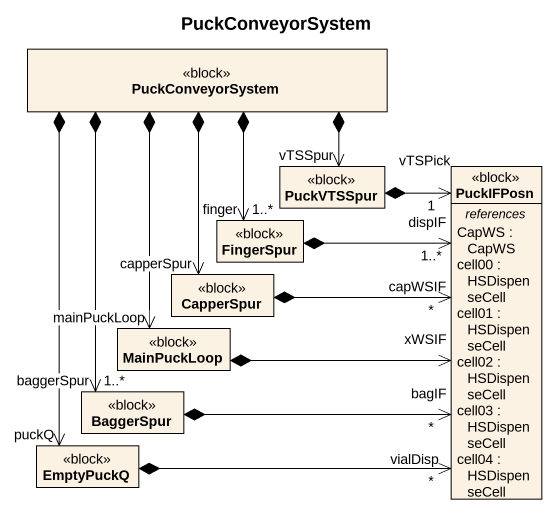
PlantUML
@startuml
title PuckConveyorSystem
hide circle
hide empty members
class PuckConveyorSystem <<block>>
class PuckVTSSpur <<block>>
class PuckIFPosn <<block>> {
  -- references --
  CapWS : CapWS
  cell00 : HSDispenseCell
  cell01 : HSDispenseCell
  cell02 : HSDispenseCell
  cell03 : HSDispenseCell
  cell04 : HSDispenseCell
}
class FingerSpur <<block>>
class CapperSpur <<block>>
class MainPuckLoop <<block>>
class BaggerSpur <<block>>
class EmptyPuckQ <<block>>
PuckConveyorSystem *--> "vTSSpur" PuckVTSSpur
PuckConveyorSystem *--> "capperSpur" CapperSpur
PuckConveyorSystem *--> "mainPuckLoop" MainPuckLoop
PuckConveyorSystem *--> "baggerSpur\n1..*" BaggerSpur
PuckConveyorSystem *--> "puckQ" EmptyPuckQ
PuckVTSSpur *--> "vTSPick\n1" PuckIFPosn
FingerSpur "finger\n1..*" <-up-* PuckConveyorSystem
FingerSpur *-right-> "dispIF\n1..*" PuckIFPosn
CapperSpur *-right-> "capWSIF\n*" PuckIFPosn
MainPuckLoop *-right-> "xWSIF" PuckIFPosn
BaggerSpur *-right-> "bagIF\n*" PuckIFPosn
EmptyPuckQ *-right-> "vialDisp\n*" PuckIFPosn
@enduml
